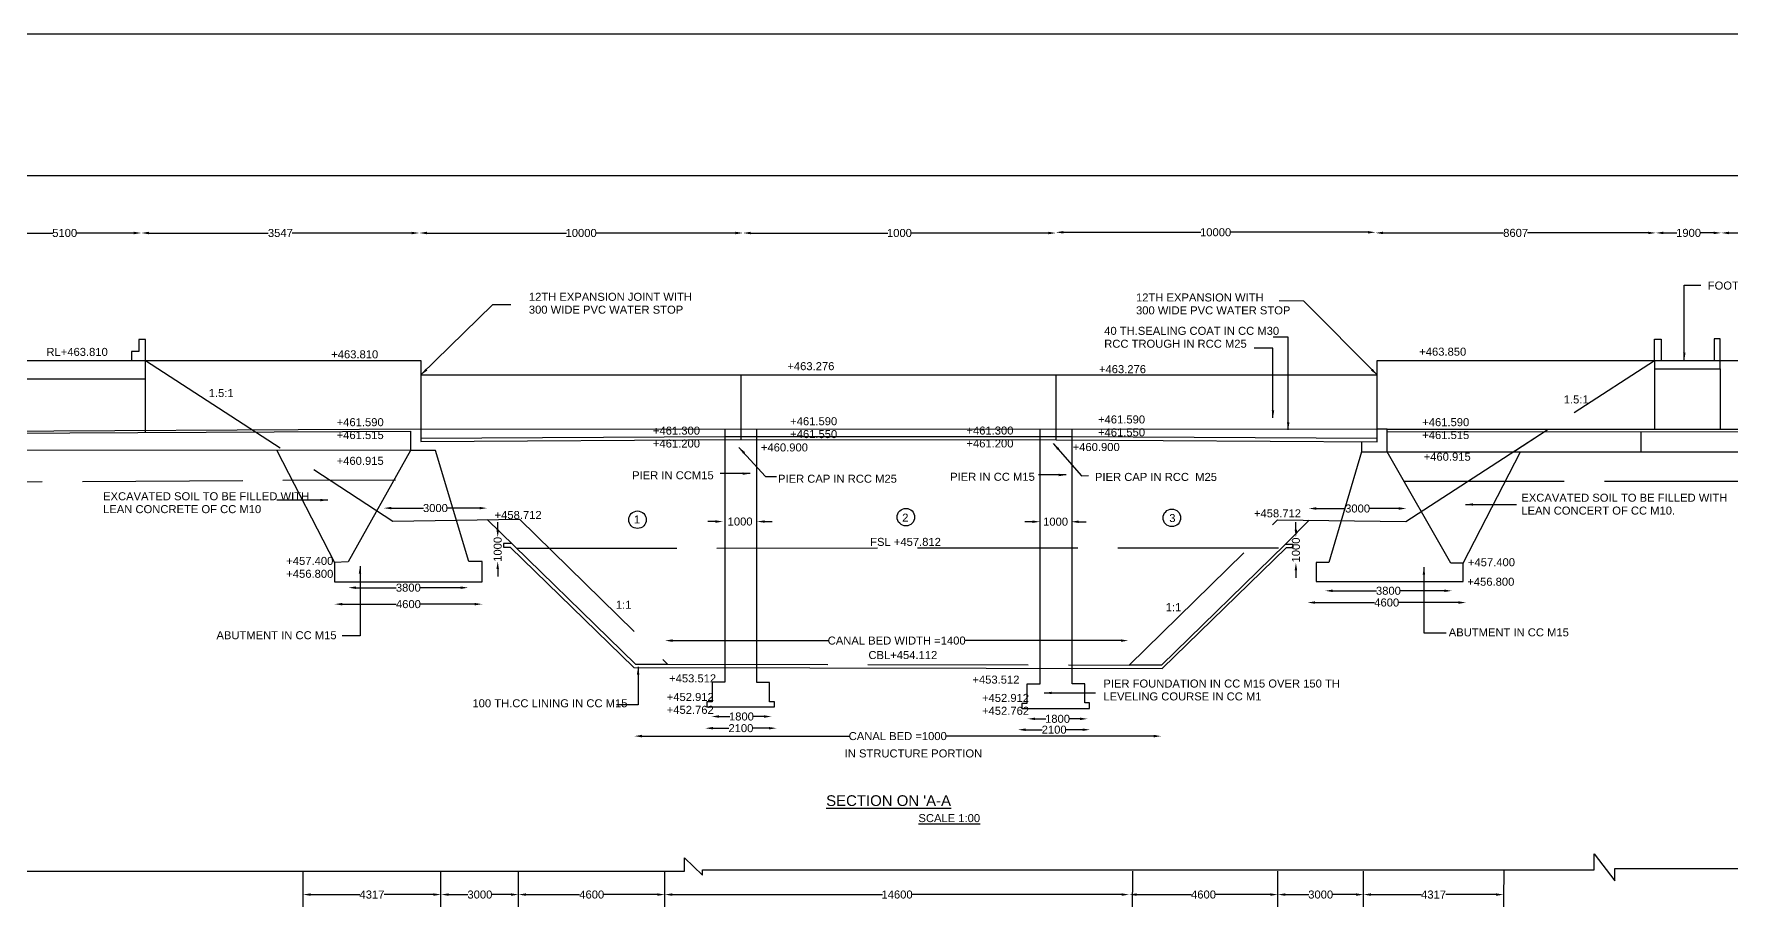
# Model space of a CAD drawing. Header units: millimetres. Extents: x 5124 to 2101635, y 2311 to 45636026.
# Drawn here: x 2068021 to 2087065, y 45626306 to 45636026 of the extents above; entities that cross this region are included whole.
import ezdxf

# ---------------------------------------------------------------- set-up
doc = ezdxf.new("R2010")
doc.units = ezdxf.units.MM
doc.header["$MEASUREMENT"] = 0
doc.header["$PDMODE"] = 32
doc.header["$PDSIZE"] = 140
doc.linetypes.add('ACAD_ISO02W100', pattern=[15, 12, -3])
doc.layers.add('DRAWING', color=2, linetype='Continuous')
doc.layers.add('TEXT', color=7, linetype='Continuous')
doc.styles.get("Standard").update_dxf_attribs({"font": 'arial.ttf', "height": 90})
doc.dimstyles.get("Standard").update_dxf_attribs({"dimtxt": 100, "dimasz": 85, "dimexe": 0.18, "dimexo": 0.0625, "dimgap": 0.09, "dimtad": 0, "dimdec": 0, "dimzin": 0, "dimdsep": 46, "dimtxsty": 'Standard', "dimcen": 0.09, "dimse1": 1, "dimse2": 1, "dimadec": 0, "dimazin": 0, "dimtfac": 1, "dimtdec": 0, "dimtofl": 0, "dimtmove": 0, "dimatfit": 3, "dimfxl": 1, "dimtolj": 1, "dimtzin": 0, "dimarcsym": 0})

# ---------------------------------------------------------------- blocks, each defined once
blk = doc.blocks.new('*D56')
at = {"layer": 'Defpoints', "color": 0, "transparency": 16777216}
for p in [(2067505, 45633792), (2069226, 45633792), (2069226, 45633792)]:
    blk.add_point(p, dxfattribs=at)
at = {"layer": 'TEXT', "color": 0, "lineweight": -2, "transparency": 16777216}
for p, q in [((2067590, 45633792), (2068232, 45633792)), ((2069141, 45633792), (2068500, 45633792))]:
    blk.add_line(p, q, dxfattribs=at)
at = {"layer": 'TEXT', "color": 0, "transparency": 16777216}
for points in [[(2067590, 45633806), (2067590, 45633778), (2067505, 45633792)], [(2069141, 45633806), (2069141, 45633778), (2069226, 45633792)]]:
    blk.add_solid(points, dxfattribs=at)
at = {"layer": 'TEXT', "color": 0, "transparency": 16777216, "insert": (2068366, 45633792), "char_height": 90, "attachment_point": 5}
blk.add_mtext('\\A1;5100', dxfattribs=at)
blk = doc.blocks.new('*D57')
at = {"layer": 'Defpoints', "color": 0, "transparency": 16777216}
for p in [(2069226, 45633792), (2072345, 45633792), (2072345, 45633792)]:
    blk.add_point(p, dxfattribs=at)
at = {"layer": 'TEXT', "color": 0, "lineweight": -2, "transparency": 16777216}
for p, q in [((2069311, 45633792), (2070651, 45633792)), ((2072260, 45633792), (2070920, 45633792))]:
    blk.add_line(p, q, dxfattribs=at)
at = {"layer": 'TEXT', "color": 0, "transparency": 16777216}
for points in [[(2069311, 45633806), (2069311, 45633778), (2069226, 45633792)], [(2072260, 45633806), (2072260, 45633778), (2072345, 45633792)]]:
    blk.add_solid(points, dxfattribs=at)
at = {"layer": 'TEXT', "color": 0, "transparency": 16777216, "insert": (2070786, 45633792), "char_height": 90, "attachment_point": 5}
blk.add_mtext('\\A1;3547', dxfattribs=at)
blk = doc.blocks.new('*D58')
at = {"layer": 'Defpoints', "color": 0, "transparency": 16777216}
for p in [(2072345, 45633792), (2075978, 45633792), (2075978, 45633792)]:
    blk.add_point(p, dxfattribs=at)
at = {"layer": 'TEXT', "color": 0, "lineweight": -2, "transparency": 16777216}
for p, q in [((2072430, 45633792), (2073996, 45633792)), ((2075893, 45633792), (2074327, 45633792))]:
    blk.add_line(p, q, dxfattribs=at)
at = {"layer": 'TEXT', "color": 0, "transparency": 16777216}
for points in [[(2072430, 45633806), (2072430, 45633778), (2072345, 45633792)], [(2075893, 45633806), (2075893, 45633778), (2075978, 45633792)]]:
    blk.add_solid(points, dxfattribs=at)
at = {"layer": 'TEXT', "color": 0, "transparency": 16777216, "insert": (2074161, 45633792), "char_height": 90, "attachment_point": 5}
blk.add_mtext('\\A1;10000', dxfattribs=at)
blk = doc.blocks.new('*D59')
at = {"layer": 'Defpoints', "color": 0, "transparency": 16777216}
for p in [(2075978, 45633792), (2079488, 45633792), (2079488, 45633792)]:
    blk.add_point(p, dxfattribs=at)
at = {"layer": 'TEXT', "color": 0, "lineweight": -2, "transparency": 16777216}
for p, q in [((2076063, 45633792), (2077603, 45633792)), ((2079403, 45633792), (2077863, 45633792))]:
    blk.add_line(p, q, dxfattribs=at)
at = {"layer": 'TEXT', "color": 0, "transparency": 16777216}
for points in [[(2076063, 45633806), (2076063, 45633778), (2075978, 45633792)], [(2079403, 45633806), (2079403, 45633778), (2079488, 45633792)]]:
    blk.add_solid(points, dxfattribs=at)
at = {"layer": 'TEXT', "color": 0, "transparency": 16777216, "insert": (2077733, 45633792), "char_height": 90, "attachment_point": 5}
blk.add_mtext('\\A1;1000', dxfattribs=at)
blk = doc.blocks.new('*D60')
at = {"layer": 'Defpoints', "color": 0, "transparency": 16777216}
for p in [(2079488, 45633792), (2083075, 45633800), (2083075, 45633792)]:
    blk.add_point(p, dxfattribs=at)
at = {"layer": 'TEXT', "color": 0, "lineweight": -2, "transparency": 16777216}
for p, q in [((2079573, 45633800), (2081116, 45633800)), ((2082990, 45633800), (2081446, 45633800))]:
    blk.add_line(p, q, dxfattribs=at)
at = {"layer": 'TEXT', "color": 0, "transparency": 16777216}
for points in [[(2079573, 45633814), (2079573, 45633786), (2079488, 45633800)], [(2082990, 45633814), (2082990, 45633786), (2083075, 45633800)]]:
    blk.add_solid(points, dxfattribs=at)
at = {"layer": 'TEXT', "color": 0, "transparency": 16777216, "insert": (2081281, 45633800), "char_height": 90, "attachment_point": 5}
blk.add_mtext('\\A1;10000', dxfattribs=at)
blk = doc.blocks.new('*D61')
at = {"layer": 'Defpoints', "color": 0, "transparency": 16777216}
for p in [(2083075, 45633792), (2086220, 45633793), (2086220, 45633792)]:
    blk.add_point(p, dxfattribs=at)
at = {"layer": 'TEXT', "color": 0, "lineweight": -2, "transparency": 16777216}
for p, q in [((2083160, 45633793), (2084513, 45633793)), ((2086135, 45633793), (2084782, 45633793))]:
    blk.add_line(p, q, dxfattribs=at)
at = {"layer": 'TEXT', "color": 0, "transparency": 16777216}
for points in [[(2083160, 45633807), (2083160, 45633779), (2083075, 45633793)], [(2086135, 45633807), (2086135, 45633779), (2086220, 45633793)]]:
    blk.add_solid(points, dxfattribs=at)
at = {"layer": 'TEXT', "color": 0, "transparency": 16777216, "insert": (2084648, 45633793), "char_height": 90, "attachment_point": 5}
blk.add_mtext('\\A1;8607', dxfattribs=at)
blk = doc.blocks.new('*D62')
at = {"layer": 'Defpoints', "color": 0, "transparency": 16777216}
for p in [(2086220, 45633793), (2086955, 45633793), (2086955, 45633793)]:
    blk.add_point(p, dxfattribs=at)
at = {"layer": 'TEXT', "color": 0, "lineweight": -2, "transparency": 16777216}
for p, q in [((2086305, 45633793), (2086457, 45633793)), ((2086870, 45633793), (2086718, 45633793))]:
    blk.add_line(p, q, dxfattribs=at)
at = {"layer": 'TEXT', "color": 0, "transparency": 16777216}
for points in [[(2086305, 45633807), (2086305, 45633779), (2086220, 45633793)], [(2086870, 45633807), (2086870, 45633779), (2086955, 45633793)]]:
    blk.add_solid(points, dxfattribs=at)
at = {"layer": 'TEXT', "color": 0, "transparency": 16777216, "insert": (2086588, 45633793), "char_height": 90, "attachment_point": 5}
blk.add_mtext('\\A1;1900', dxfattribs=at)
blk = doc.blocks.new('*D63')
at = {"layer": 'Defpoints', "color": 0, "transparency": 16777216}
for p in [(2086955, 45633793), (2088727, 45633793), (2088727, 45633793)]:
    blk.add_point(p, dxfattribs=at)
at = {"layer": 'TEXT', "color": 0, "lineweight": -2, "transparency": 16777216}
for p, q in [((2087040, 45633793), (2087707, 45633793)), ((2088642, 45633793), (2087975, 45633793))]:
    blk.add_line(p, q, dxfattribs=at)
at = {"layer": 'TEXT', "color": 0, "transparency": 16777216}
for points in [[(2087040, 45633807), (2087040, 45633779), (2086955, 45633793)], [(2088642, 45633807), (2088642, 45633779), (2088727, 45633793)]]:
    blk.add_solid(points, dxfattribs=at)
at = {"layer": 'TEXT', "color": 0, "transparency": 16777216, "insert": (2087841, 45633793), "char_height": 90, "attachment_point": 5}
blk.add_mtext('\\A1;5100', dxfattribs=at)
blk = doc.blocks.new('*D67')
at = {"layer": 'Defpoints', "color": 0, "transparency": 16777216}
for p in [(2073106, 45630705), (2071946, 45630627), (2073106, 45630627)]:
    blk.add_point(p, dxfattribs=at)
at = {"layer": 'TEXT', "color": 0, "lineweight": -2, "transparency": 16777216}
for p, q in [((2072031, 45630705), (2072392, 45630705)), ((2073021, 45630705), (2072661, 45630705))]:
    blk.add_line(p, q, dxfattribs=at)
at = {"layer": 'TEXT', "color": 0, "transparency": 16777216}
for points in [[(2072031, 45630719), (2072031, 45630691), (2071946, 45630705)], [(2073021, 45630719), (2073021, 45630691), (2073106, 45630705)]]:
    blk.add_solid(points, dxfattribs=at)
at = {"layer": 'TEXT', "color": 0, "transparency": 16777216, "insert": (2072526, 45630705), "char_height": 90, "attachment_point": 5}
blk.add_mtext('\\A1;3000', dxfattribs=at)
blk = doc.blocks.new('*D68')
at = {"layer": 'Defpoints', "color": 0, "transparency": 16777216}
for p in [(2073225, 45630377), (2073312, 45630377), (2073049, 45630107)]:
    blk.add_point(p, dxfattribs=at)
at = {"layer": 'TEXT', "color": 0, "lineweight": -2, "transparency": 16777216}
for p, q in [((2073225, 45630462), (2073225, 45630547)), ((2073225, 45630022), (2073225, 45629937))]:
    blk.add_line(p, q, dxfattribs=at)
at = {"layer": 'TEXT', "color": 0, "transparency": 16777216}
for points in [[(2073211, 45630462), (2073239, 45630462), (2073225, 45630377)], [(2073211, 45630022), (2073239, 45630022), (2073225, 45630107)]]:
    blk.add_solid(points, dxfattribs=at)
at = {"layer": 'TEXT', "color": 0, "transparency": 16777216, "insert": (2073225, 45630242), "char_height": 90, "attachment_point": 5, "rotation": 90}
blk.add_mtext('\\A1;1000', dxfattribs=at)
blk = doc.blocks.new('*D69')
at = {"layer": 'Defpoints', "color": 0, "transparency": 16777216}
for p in [(2071549, 45629788), (2072894, 45629812), (2072894, 45629780)]:
    blk.add_point(p, dxfattribs=at)
at = {"layer": 'TEXT', "color": 0, "lineweight": -2, "transparency": 16777216}
for p, q in [((2071634, 45629812), (2072087, 45629812)), ((2072809, 45629812), (2072356, 45629812))]:
    blk.add_line(p, q, dxfattribs=at)
at = {"layer": 'TEXT', "color": 0, "transparency": 16777216}
for points in [[(2071634, 45629826), (2071634, 45629798), (2071549, 45629812)], [(2072809, 45629826), (2072809, 45629798), (2072894, 45629812)]]:
    blk.add_solid(points, dxfattribs=at)
at = {"layer": 'TEXT', "color": 0, "transparency": 16777216, "insert": (2072222, 45629812), "char_height": 90, "attachment_point": 5}
blk.add_mtext('\\A1;3800', dxfattribs=at)
blk = doc.blocks.new('*D70')
at = {"layer": 'Defpoints', "color": 0, "transparency": 16777216}
for p in [(2071395, 45629627), (2071395, 45629622), (2073051, 45629622)]:
    blk.add_point(p, dxfattribs=at)
at = {"layer": 'TEXT', "color": 0, "lineweight": -2, "transparency": 16777216}
for p, q in [((2071480, 45629627), (2072087, 45629627)), ((2072966, 45629627), (2072359, 45629627))]:
    blk.add_line(p, q, dxfattribs=at)
at = {"layer": 'TEXT', "color": 0, "transparency": 16777216}
for points in [[(2071480, 45629641), (2071480, 45629613), (2071395, 45629627)], [(2072966, 45629641), (2072966, 45629613), (2073051, 45629627)]]:
    blk.add_solid(points, dxfattribs=at)
at = {"layer": 'TEXT', "color": 0, "transparency": 16777216, "insert": (2072223, 45629627), "char_height": 90, "attachment_point": 5}
blk.add_mtext('\\A1;4600', dxfattribs=at)
blk = doc.blocks.new('*D71')
at = {"layer": 'Defpoints', "color": 0, "transparency": 16777216}
for p in [(2075623, 45628360), (2076298, 45628366), (2076298, 45628360)]:
    blk.add_point(p, dxfattribs=at)
at = {"layer": 'TEXT', "color": 0, "lineweight": -2, "transparency": 16777216}
for p, q in [((2075708, 45628366), (2075830, 45628366)), ((2076213, 45628366), (2076090, 45628366))]:
    blk.add_line(p, q, dxfattribs=at)
at = {"layer": 'TEXT', "color": 0, "transparency": 16777216}
for points in [[(2075708, 45628380), (2075708, 45628352), (2075623, 45628366)], [(2076213, 45628380), (2076213, 45628352), (2076298, 45628366)]]:
    blk.add_solid(points, dxfattribs=at)
at = {"layer": 'TEXT', "color": 0, "transparency": 16777216, "insert": (2075960, 45628366), "char_height": 90, "attachment_point": 5}
blk.add_mtext('\\A1;1800', dxfattribs=at)
blk = doc.blocks.new('*D72')
at = {"layer": 'Defpoints', "color": 0, "transparency": 16777216}
for p in [(2075555, 45628227), (2076353, 45628235), (2076353, 45628227)]:
    blk.add_point(p, dxfattribs=at)
at = {"layer": 'TEXT', "color": 0, "lineweight": -2, "transparency": 16777216}
for p, q in [((2075640, 45628235), (2075819, 45628235)), ((2076268, 45628235), (2076089, 45628235))]:
    blk.add_line(p, q, dxfattribs=at)
at = {"layer": 'TEXT', "color": 0, "transparency": 16777216}
for points in [[(2075640, 45628249), (2075640, 45628221), (2075555, 45628235)], [(2076268, 45628249), (2076268, 45628221), (2076353, 45628235)]]:
    blk.add_solid(points, dxfattribs=at)
at = {"layer": 'TEXT', "color": 0, "transparency": 16777216, "insert": (2075954, 45628235), "char_height": 90, "attachment_point": 5}
blk.add_mtext('\\A1;2100', dxfattribs=at)
blk = doc.blocks.new('*D73')
at = {"layer": 'Defpoints', "color": 0, "transparency": 16777216}
for p in [(2079171, 45628340), (2079843, 45628340), (2079843, 45628340)]:
    blk.add_point(p, dxfattribs=at)
at = {"layer": 'TEXT', "color": 0, "lineweight": -2, "transparency": 16777216}
for p, q in [((2079256, 45628340), (2079377, 45628340)), ((2079758, 45628340), (2079637, 45628340))]:
    blk.add_line(p, q, dxfattribs=at)
at = {"layer": 'TEXT', "color": 0, "transparency": 16777216}
for points in [[(2079256, 45628354), (2079256, 45628326), (2079171, 45628340)], [(2079758, 45628354), (2079758, 45628326), (2079843, 45628340)]]:
    blk.add_solid(points, dxfattribs=at)
at = {"layer": 'TEXT', "color": 0, "transparency": 16777216, "insert": (2079507, 45628340), "char_height": 90, "attachment_point": 5}
blk.add_mtext('\\A1;1800', dxfattribs=at)
blk = doc.blocks.new('*D74')
at = {"layer": 'Defpoints', "color": 0, "transparency": 16777216}
for p in [(2079064, 45628218), (2079064, 45628215), (2079873, 45628215)]:
    blk.add_point(p, dxfattribs=at)
at = {"layer": 'TEXT', "color": 0, "lineweight": -2, "transparency": 16777216}
for p, q in [((2079149, 45628218), (2079334, 45628218)), ((2079788, 45628218), (2079604, 45628218))]:
    blk.add_line(p, q, dxfattribs=at)
at = {"layer": 'TEXT', "color": 0, "transparency": 16777216}
for points in [[(2079149, 45628232), (2079149, 45628204), (2079064, 45628218)], [(2079788, 45628232), (2079788, 45628204), (2079873, 45628218)]]:
    blk.add_solid(points, dxfattribs=at)
at = {"layer": 'TEXT', "color": 0, "transparency": 16777216, "insert": (2079469, 45628218), "char_height": 90, "attachment_point": 5}
blk.add_mtext('\\A1;2100', dxfattribs=at)
blk = doc.blocks.new('*D75')
at = {"layer": 'Defpoints', "color": 0, "transparency": 16777216}
for p in [(2082509, 45629779), (2083931, 45629779), (2083931, 45629777)]:
    blk.add_point(p, dxfattribs=at)
at = {"layer": 'TEXT', "color": 0, "lineweight": -2, "transparency": 16777216}
for p, q in [((2082594, 45629777), (2083086, 45629777)), ((2083846, 45629777), (2083354, 45629777))]:
    blk.add_line(p, q, dxfattribs=at)
at = {"layer": 'TEXT', "color": 0, "transparency": 16777216}
for points in [[(2082594, 45629791), (2082594, 45629763), (2082509, 45629777)], [(2083846, 45629791), (2083846, 45629763), (2083931, 45629777)]]:
    blk.add_solid(points, dxfattribs=at)
at = {"layer": 'TEXT', "color": 0, "transparency": 16777216, "insert": (2083220, 45629777), "char_height": 90, "attachment_point": 5}
blk.add_mtext('\\A1;3800', dxfattribs=at)
blk = doc.blocks.new('*D76')
at = {"layer": 'Defpoints', "color": 0, "transparency": 16777216}
for p in [(2082312, 45629645), (2082312, 45629631), (2084090, 45629631)]:
    blk.add_point(p, dxfattribs=at)
at = {"layer": 'TEXT', "color": 0, "lineweight": -2, "transparency": 16777216}
for p, q in [((2082397, 45629645), (2083065, 45629645)), ((2084005, 45629645), (2083337, 45629645))]:
    blk.add_line(p, q, dxfattribs=at)
at = {"layer": 'TEXT', "color": 0, "transparency": 16777216}
for points in [[(2082397, 45629659), (2082397, 45629631), (2082312, 45629645)], [(2084005, 45629659), (2084005, 45629631), (2084090, 45629645)]]:
    blk.add_solid(points, dxfattribs=at)
at = {"layer": 'TEXT', "color": 0, "transparency": 16777216, "insert": (2083201, 45629645), "char_height": 90, "attachment_point": 5}
blk.add_mtext('\\A1;4600', dxfattribs=at)
blk = doc.blocks.new('*D78')
at = {"layer": 'Defpoints', "color": 0, "transparency": 16777216}
for p in [(2083420, 45630700), (2082327, 45630674), (2083420, 45630674)]:
    blk.add_point(p, dxfattribs=at)
at = {"layer": 'TEXT', "color": 0, "lineweight": -2, "transparency": 16777216}
for p, q in [((2082412, 45630700), (2082740, 45630700)), ((2083335, 45630700), (2083008, 45630700))]:
    blk.add_line(p, q, dxfattribs=at)
at = {"layer": 'TEXT', "color": 0, "transparency": 16777216}
for points in [[(2082412, 45630715), (2082412, 45630686), (2082327, 45630700)], [(2083335, 45630715), (2083335, 45630686), (2083420, 45630700)]]:
    blk.add_solid(points, dxfattribs=at)
at = {"layer": 'TEXT', "color": 0, "transparency": 16777216, "insert": (2082874, 45630700), "char_height": 90, "attachment_point": 5}
blk.add_mtext('\\A1;3000', dxfattribs=at)
blk = doc.blocks.new('*D79')
at = {"layer": 'Defpoints', "color": 0, "transparency": 16777216}
for p in [(2075102, 45629246), (2080303, 45629246), (2080303, 45629218)]:
    blk.add_point(p, dxfattribs=at)
at = {"layer": 'TEXT', "color": 0, "lineweight": -2, "transparency": 16777216}
for p, q in [((2075187, 45629218), (2076935, 45629218)), ((2080218, 45629218), (2078470, 45629218))]:
    blk.add_line(p, q, dxfattribs=at)
at = {"layer": 'TEXT', "color": 0, "transparency": 16777216}
for points in [[(2075187, 45629232), (2075187, 45629204), (2075102, 45629218)], [(2080218, 45629232), (2080218, 45629204), (2080303, 45629218)]]:
    blk.add_solid(points, dxfattribs=at)
at = {"layer": 'TEXT', "color": 0, "transparency": 16777216, "insert": (2077702, 45629218), "char_height": 90, "attachment_point": 5}
blk.add_mtext('\\A1;CANAL BED WIDTH =1400', dxfattribs=at)
blk = doc.blocks.new('*D80')
at = {"layer": 'Defpoints', "color": 0, "transparency": 16777216}
for p in [(2075753, 45630562), (2076136, 45630562), (2076136, 45630554)]:
    blk.add_point(p, dxfattribs=at)
at = {"layer": 'TEXT', "color": 0, "lineweight": -2, "transparency": 16777216}
for p, q in [((2075668, 45630554), (2075583, 45630554)), ((2076221, 45630554), (2076306, 45630554))]:
    blk.add_line(p, q, dxfattribs=at)
at = {"layer": 'TEXT', "color": 0, "transparency": 16777216}
for points in [[(2075668, 45630568), (2075668, 45630540), (2075753, 45630554)], [(2076221, 45630568), (2076221, 45630540), (2076136, 45630554)]]:
    blk.add_solid(points, dxfattribs=at)
at = {"layer": 'TEXT', "color": 0, "transparency": 16777216, "insert": (2075945, 45630554), "char_height": 90, "attachment_point": 5}
blk.add_mtext('\\A1;1000', dxfattribs=at)
blk = doc.blocks.new('*D81')
at = {"layer": 'Defpoints', "color": 0, "transparency": 16777216}
for p in [(2079310, 45630566), (2079659, 45630566), (2079659, 45630552)]:
    blk.add_point(p, dxfattribs=at)
at = {"layer": 'TEXT', "color": 0, "lineweight": -2, "transparency": 16777216}
for p, q in [((2079225, 45630552), (2079140, 45630552)), ((2079744, 45630552), (2079829, 45630552))]:
    blk.add_line(p, q, dxfattribs=at)
at = {"layer": 'TEXT', "color": 0, "transparency": 16777216}
for points in [[(2079225, 45630566), (2079225, 45630538), (2079310, 45630552)], [(2079744, 45630566), (2079744, 45630538), (2079659, 45630552)]]:
    blk.add_solid(points, dxfattribs=at)
at = {"layer": 'TEXT', "color": 0, "transparency": 16777216, "insert": (2079485, 45630552), "char_height": 90, "attachment_point": 5}
blk.add_mtext('\\A1;1000', dxfattribs=at)
blk = doc.blocks.new('*D82')
at = {"layer": 'Defpoints', "color": 0, "transparency": 16777216}
for p in [(2071040, 45626373), (2072589, 45626373), (2072589, 45626368)]:
    blk.add_point(p, dxfattribs=at)
at = {"layer": 'TEXT', "color": 0, "lineweight": -2, "transparency": 16777216}
for p, q in [((2071125, 45626368), (2071678, 45626368)), ((2072504, 45626368), (2071951, 45626368))]:
    blk.add_line(p, q, dxfattribs=at)
at = {"layer": 'TEXT', "color": 0, "transparency": 16777216}
for points in [[(2071125, 45626382), (2071125, 45626354), (2071040, 45626368)], [(2072504, 45626382), (2072504, 45626354), (2072589, 45626368)]]:
    blk.add_solid(points, dxfattribs=at)
at = {"layer": 'TEXT', "color": 0, "transparency": 16777216, "insert": (2071814, 45626368), "char_height": 90, "attachment_point": 5}
blk.add_mtext('\\A1;4317', dxfattribs=at)
blk = doc.blocks.new('*D83')
at = {"layer": 'Defpoints', "color": 0, "transparency": 16777216}
for p in [(2072591, 45626368), (2073459, 45626368), (2073459, 45626368)]:
    blk.add_point(p, dxfattribs=at)
at = {"layer": 'TEXT', "color": 0, "lineweight": -2, "transparency": 16777216}
for p, q in [((2072676, 45626368), (2072891, 45626368)), ((2073374, 45626368), (2073159, 45626368))]:
    blk.add_line(p, q, dxfattribs=at)
at = {"layer": 'TEXT', "color": 0, "transparency": 16777216}
for points in [[(2072676, 45626382), (2072676, 45626354), (2072591, 45626368)], [(2073374, 45626382), (2073374, 45626354), (2073459, 45626368)]]:
    blk.add_solid(points, dxfattribs=at)
at = {"layer": 'TEXT', "color": 0, "transparency": 16777216, "insert": (2073025, 45626368), "char_height": 90, "attachment_point": 5}
blk.add_mtext('\\A1;3000', dxfattribs=at)
blk = doc.blocks.new('*D84')
at = {"layer": 'Defpoints', "color": 0, "transparency": 16777216}
for p in [(2073459, 45626368), (2075101, 45626397), (2075101, 45626368)]:
    blk.add_point(p, dxfattribs=at)
at = {"layer": 'TEXT', "color": 0, "lineweight": -2, "transparency": 16777216}
for p, q in [((2073544, 45626368), (2074144, 45626368)), ((2075016, 45626368), (2074416, 45626368))]:
    blk.add_line(p, q, dxfattribs=at)
at = {"layer": 'TEXT', "color": 0, "transparency": 16777216}
for points in [[(2073544, 45626382), (2073544, 45626354), (2073459, 45626368)], [(2075016, 45626382), (2075016, 45626354), (2075101, 45626368)]]:
    blk.add_solid(points, dxfattribs=at)
at = {"layer": 'TEXT', "color": 0, "transparency": 16777216, "insert": (2074280, 45626368), "char_height": 90, "attachment_point": 5}
blk.add_mtext('\\A1;4600', dxfattribs=at)
blk = doc.blocks.new('*D85')
at = {"layer": 'Defpoints', "color": 0, "transparency": 16777216}
for p in [(2075101, 45626368), (2080311, 45626368), (2080311, 45626368)]:
    blk.add_point(p, dxfattribs=at)
at = {"layer": 'TEXT', "color": 0, "lineweight": -2, "transparency": 16777216}
for p, q in [((2075186, 45626368), (2077541, 45626368)), ((2080226, 45626368), (2077871, 45626368))]:
    blk.add_line(p, q, dxfattribs=at)
at = {"layer": 'TEXT', "color": 0, "transparency": 16777216}
for points in [[(2075186, 45626382), (2075186, 45626354), (2075101, 45626368)], [(2080226, 45626382), (2080226, 45626354), (2080311, 45626368)]]:
    blk.add_solid(points, dxfattribs=at)
at = {"layer": 'TEXT', "color": 0, "transparency": 16777216, "insert": (2077706, 45626368), "char_height": 90, "attachment_point": 5}
blk.add_mtext('\\A1;14600', dxfattribs=at)
blk = doc.blocks.new('*D86')
at = {"layer": 'Defpoints', "color": 0, "transparency": 16777216}
for p in [(2080311, 45626368), (2081979, 45626368), (2081979, 45626368)]:
    blk.add_point(p, dxfattribs=at)
at = {"layer": 'TEXT', "color": 0, "lineweight": -2, "transparency": 16777216}
for p, q in [((2080396, 45626368), (2081009, 45626368)), ((2081894, 45626368), (2081281, 45626368))]:
    blk.add_line(p, q, dxfattribs=at)
at = {"layer": 'TEXT', "color": 0, "transparency": 16777216}
for points in [[(2080396, 45626382), (2080396, 45626354), (2080311, 45626368)], [(2081894, 45626382), (2081894, 45626354), (2081979, 45626368)]]:
    blk.add_solid(points, dxfattribs=at)
at = {"layer": 'TEXT', "color": 0, "transparency": 16777216, "insert": (2081145, 45626368), "char_height": 90, "attachment_point": 5}
blk.add_mtext('\\A1;4600', dxfattribs=at)
blk = doc.blocks.new('*D87')
at = {"layer": 'Defpoints', "color": 0, "transparency": 16777216}
for p in [(2081979, 45626368), (2082941, 45626368), (2082941, 45626368)]:
    blk.add_point(p, dxfattribs=at)
at = {"layer": 'TEXT', "color": 0, "lineweight": -2, "transparency": 16777216}
for p, q in [((2082064, 45626368), (2082326, 45626368)), ((2082856, 45626368), (2082594, 45626368))]:
    blk.add_line(p, q, dxfattribs=at)
at = {"layer": 'TEXT', "color": 0, "transparency": 16777216}
for points in [[(2082064, 45626382), (2082064, 45626354), (2081979, 45626368)], [(2082856, 45626382), (2082856, 45626354), (2082941, 45626368)]]:
    blk.add_solid(points, dxfattribs=at)
at = {"layer": 'TEXT', "color": 0, "transparency": 16777216, "insert": (2082460, 45626368), "char_height": 90, "attachment_point": 5}
blk.add_mtext('\\A1;3000', dxfattribs=at)
blk = doc.blocks.new('*D88')
at = {"layer": 'Defpoints', "color": 0, "transparency": 16777216}
for p in [(2082941, 45626368), (2084512, 45626368), (2084512, 45626368)]:
    blk.add_point(p, dxfattribs=at)
at = {"layer": 'TEXT', "color": 0, "lineweight": -2, "transparency": 16777216}
for p, q in [((2083026, 45626368), (2083590, 45626368)), ((2084427, 45626368), (2083863, 45626368))]:
    blk.add_line(p, q, dxfattribs=at)
at = {"layer": 'TEXT', "color": 0, "transparency": 16777216}
for points in [[(2083026, 45626382), (2083026, 45626354), (2082941, 45626368)], [(2084427, 45626382), (2084427, 45626354), (2084512, 45626368)]]:
    blk.add_solid(points, dxfattribs=at)
at = {"layer": 'TEXT', "color": 0, "transparency": 16777216, "insert": (2083727, 45626368), "char_height": 90, "attachment_point": 5}
blk.add_mtext('\\A1;4317', dxfattribs=at)
blk = doc.blocks.new('*D155')
at = {"layer": 'Defpoints', "color": 0, "transparency": 16777216}
for p in [(2082139, 45630378), (2082182, 45630092), (2082411, 45630092)]:
    blk.add_point(p, dxfattribs=at)
at = {"layer": 'TEXT', "color": 0, "lineweight": -2, "transparency": 16777216}
for p, q in [((2082182, 45630463), (2082182, 45630548)), ((2082182, 45630007), (2082182, 45629922))]:
    blk.add_line(p, q, dxfattribs=at)
at = {"layer": 'TEXT', "color": 0, "transparency": 16777216}
for points in [[(2082168, 45630463), (2082196, 45630463), (2082182, 45630378)], [(2082168, 45630007), (2082196, 45630007), (2082182, 45630092)]]:
    blk.add_solid(points, dxfattribs=at)
at = {"layer": 'TEXT', "color": 0, "transparency": 16777216, "insert": (2082182, 45630235), "char_height": 90, "attachment_point": 5, "rotation": 90}
blk.add_mtext('\\A1;1000', dxfattribs=at)
blk = doc.blocks.new('*D156')
at = {"layer": 'Defpoints', "color": 0, "transparency": 16777216}
for p in [(2074759, 45628028), (2080669, 45628146), (2080669, 45628000)]:
    blk.add_point(p, dxfattribs=at)
at = {"layer": 'TEXT', "color": 0, "lineweight": -2, "transparency": 16777216}
for p, q in [((2074844, 45628146), (2077170, 45628146)), ((2080584, 45628146), (2078258, 45628146))]:
    blk.add_line(p, q, dxfattribs=at)
at = {"layer": 'TEXT', "color": 0, "transparency": 16777216}
for points in [[(2074844, 45628161), (2074844, 45628132), (2074759, 45628146)], [(2080584, 45628161), (2080584, 45628132), (2080669, 45628146)]]:
    blk.add_solid(points, dxfattribs=at)
at = {"layer": 'TEXT', "color": 0, "transparency": 16777216, "insert": (2077714, 45628146), "char_height": 90, "attachment_point": 5}
blk.add_mtext('\\A1;CANAL BED =1000', dxfattribs=at)

msp = doc.modelspace()

# ---------------------------------------------------------------- linework, layer by layer
at = {"layer": 'DRAWING', "color": 0}
for points in [[(2069273.6, 45631553.6), (2069273.6, 45632597.6), (2069196.3, 45632597.6), (2069196.3, 45632461.8), (2069114.1, 45632461.8), (2069114.1, 45632361.5)], [(2086205.1, 45632361.5), (2086205.1, 45632598.9), (2086281.9, 45632598.9), (2086281.9, 45632361.5)], [(2086942.6, 45632269.5), (2086942.6, 45632603.1), (2086874.9, 45632603.1), (2086874.9, 45632361.5)], [(2059791.5, 45631328.7), (2064480.4, 45631328.7), (2066519.6, 45632361.5), (2072364, 45632361.5)], [(2072364, 45632361.5), (2072364, 45632199.1), (2083093, 45632199.1), (2083093, 45632361.5)], [(2083093, 45632361.5), (2093090.3, 45632361.5)], [(2086205.1, 45632361.5), (2086205.1, 45631589)], [(2086205.1, 45632269.5), (2086942.6, 45632269.5), (2086942.6, 45631589)], [(2064064.2, 45630622.3), (2066512, 45630622.3), (2066868.8, 45631566.2), (2072357.2, 45631592.9), (2083094.8, 45631589.1), (2083093, 45632199.1)], [(2067503.1, 45632157.3), (2069273.6, 45632157.3)], [(2072364, 45632199.1), (2072363.8, 45631592.9)], [(2075956.2, 45631475.6), (2075956.2, 45632199.1)], [(2063922.3, 45630588.8), (2066531.4, 45630605.2), (2066891.6, 45631542.1), (2072244.7, 45631567.8), (2072244.7, 45631352.8), (2066819.3, 45631354.3)], [(2072363.8, 45631592.9), (2072363.8, 45631453), (2075956.2, 45631475.6), (2079492.3, 45631469.6), (2083095.2, 45631448.9), (2083094.8, 45631589.1)], [(2072363.8, 45631491.6), (2075775.6, 45631509.3), (2076137.4, 45631509.3), (2079308.8, 45631509), (2079669.5, 45631509), (2083095, 45631491.5)], [(2075772.4, 45631591.7), (2075772.4, 45628749.8), (2075630, 45628749.8), (2075630, 45628529.5), (2075572.4, 45628529.5), (2075572.4, 45628475.9), (2076332.4, 45628475.9), (2076332.4, 45628529.5), (2076274.7, 45628529.5), (2076274.7, 45628747.8), (2076131.7, 45628747.8), (2076132.7, 45631591.6)], [(2079309.4, 45631590.4), (2079309.4, 45628728.5), (2079162.8, 45628728.5), (2079162.8, 45628511.6), (2079107.6, 45628511.6), (2079107.6, 45628456.4), (2079866.3, 45628456.4), (2079866.3, 45628518.1), (2079814.9, 45628518.1), (2079814.9, 45628734.1), (2079670.6, 45628734.1), (2079671.6, 45631590.3)], [(2082916.5, 45631449.9), (2082916.5, 45631337.7), (2083204.9, 45631337.7), (2083204.9, 45631589), (2083094.8, 45631589.1)], [(2083204.9, 45631589), (2088858.3, 45631589)], [(2083204.9, 45631337.7), (2088690.6, 45631337.7), (2088745.4, 45631109.9), (2088856.5, 45631109.9), (2088856.5, 45631560.6), (2083204.9, 45631559)], [(2082916.5, 45631337.7), (2082549.8, 45630094.6), (2082407.4, 45630094.6), (2082407.4, 45629882), (2084059.5, 45629882), (2084059.5, 45630087.3), (2083918.9, 45630087.3), (2083204.9, 45631337.7)], [(2073107.5, 45630575.6), (2074772.3, 45628955), (2075128.7, 45628954.3)], [(2073383, 45630307.4), (2073290.3, 45630307.4), (2073290.3, 45630264.9), (2073366.4, 45630264.9), (2074753.7, 45628915.9), (2080680.3, 45628905.6), (2082077.2, 45630261.9), (2082151.9, 45630261.9), (2082151.9, 45630297.6), (2082061.1, 45630297.6), (2082330.4, 45630567.9)], [(2082061.1, 45630297.6), (2080671.9, 45628942.4), (2080309.5, 45628943.2)], [(2060572.6, 45625216.9), (2060572.6, 45626607.8), (2065173.6, 45626607.8), (2065173.6, 45626790.8), (2065407.6, 45626491.1), (2065407.6, 45626629.5), (2075319.5, 45626629.5), (2075319.5, 45626779.2), (2075521.8, 45626587.5), (2075521.8, 45626647.1), (2085528.4, 45626647.1), (2085528.4, 45626823.9), (2085760.9, 45626521.4), (2085760.9, 45626661.8), (2093103, 45626661.8)], [(2070588.7, 45616570.9), (2071043.5, 45618899.1), (2071043.5, 45626629.5)], [(2072191.8, 45616570.9), (2072588.1, 45618684.6), (2072588.1, 45626629.5)], [(2073198.7, 45616570.9), (2073458.5, 45618621.1), (2073458.5, 45626629.5)], [(2074746.7, 45616715.1), (2075101.2, 45618482.1), (2075101.2, 45626629.5)], [(2080659.6, 45616715.1), (2080289.5, 45618536.6), (2080352.6, 45626629.5)], [(2082386.1, 45616570.9), (2081967.5, 45618574.8), (2081979.9, 45626629.5)], [(2083375.2, 45616570.9), (2082939.8, 45618741.2), (2082939.8, 45626629.5)]]:
    msp.add_lwpolyline(points, dxfattribs=at)
at = {"layer": 'DRAWING', "color": 0, "linetype": 'ACAD_ISO02W100', "ltscale": 150}
for points in [[(2069273.6, 45632361.5), (2072049.9, 45630559.5), (2073471.2, 45630581.2), (2075128.7, 45628954.3), (2080309.5, 45628943.2), (2081975.2, 45630571.9), (2083414.3, 45630555.6), (2086205.1, 45632361.5)], [(2070744.8, 45631353.2), (2071394.6, 45630096.2), (2071394.6, 45629876.9), (2073050.4, 45629876.9), (2073050.4, 45630106.6), (2072899.5, 45630106.6), (2072528.1, 45631352.8), (2072244.7, 45631352.8), (2071547.1, 45630100.8), (2071394.6, 45630096.2)], [(2084059.5, 45630087.3), (2084701.4, 45631337.7)], [(2064064.2, 45630980.7), (2072076.8, 45631023.7)], [(2083393.1, 45631008.1), (2088811.5, 45631008.1)], [(2073435, 45630256.8), (2082020.4, 45630258)]]:
    msp.add_lwpolyline(points, dxfattribs=at)
at = {"layer": 'TEXT', "color": 0}
msp.add_lwpolyline([(2058264.7, 45636026), (2101430.4, 45636026), (2101430.4, 45607116.8), (2058264.7, 45607116.8)], close=True, dxfattribs=at)
at = {"layer": 'TEXT'}
for points in [[(2095384.7, 45634433.7), (2058947.5, 45634433.7), (2058947.5, 45607116.8)], [(2079492.3, 45631469.6), (2079492.3, 45632199.1)], [(2084622.9, 45631337.7), (2085011.4, 45631589)], [(2086054.3, 45631559.8), (2086054.3, 45631337.7)]]:
    msp.add_lwpolyline(points, dxfattribs=at)
at = {"layer": 'TEXT', "color": 0}
msp.add_lwpolyline([(2084968.4, 45616570.9), (2084496.5, 45618866.3), (2084457.6, 45621274.9), (2084519.8, 45626647.1)], dxfattribs=at)
for centre in [(2077805.5, 45630603.6), (2080790, 45630595.2), (2074793.8, 45630574.3)]:
    msp.add_circle(centre, 98.3, dxfattribs=at)

# ---------------------------------------------------------------- texts
for s, height, p in [('FOOT PATH ', 90, (2086803.4, 45633157.2)), ('300 WIDE PVC WATER STOP ', 90, (2073574.4, 45632886.8)), ('12TH EXPANSION JOINT WITH ', 90, (2073574.4, 45633031.3)), ('12TH EXPANSION WITH', 90, (2080387.7, 45633023.7)), ('300 WIDE PVC WATER STOP', 90, (2080387.7, 45632879.1)), ('40 TH.SEALING COAT IN CC M30', 90, (2080030.8, 45632649.2)), ('RCC TROUGH IN RCC M25', 90, (2080030.8, 45632504.6)), ('RL+463.810', 90, (2068161, 45632412.9)), ('+463.810', 90, (2071356.3, 45632385.7)), ('+463.850', 90, (2083565.7, 45632415.5)), ('+463.276', 90, (2076475.2, 45632252.7)), ('+463.276', 90, (2079971.9, 45632219.2)), ('1.5:1', 90, (2069982.2, 45631951.2)), ('1.5:1', 90, (2085187.5, 45631879.4)), ('+461.590', 90, (2071417.8, 45631624.2)), ('+461.590', 90, (2076506.7, 45631634.9)), ('+461.590', 90, (2079961.4, 45631654.9)), ('+461.590', 90, (2083599.3, 45631624.4)), ('+461.515', 90, (2071417.8, 45631479.6)), ('+461.300', 90, (2074966.9, 45631529.4)), ('+461.200', 90, (2074966.9, 45631384.8)), ('+461.550', 90, (2076506.7, 45631490.4)), ('+461.300', 90, (2078484.7, 45631530.3)), ('+461.200', 90, (2078484.7, 45631385.7)), ('+461.550', 90, (2079961.4, 45631510.3)), ('+461.515', 90, (2083599.3, 45631479.8)), ('+460.915', 90, (2071417.8, 45631190.5)), ('+460.900', 90, (2076178.4, 45631340.9)), ('+460.900', 90, (2079676.9, 45631345.5)), ('+460.915', 90, (2083615.8, 45631236.6)), ('PIER IN CCM15', 90, (2074733.4, 45631028.1)), ('PIER CAP IN RCC M25', 90, (2076370.3, 45630989.7)), ('PIER IN CC M15 ', 90, (2078301.9, 45631011.6)), ('PIER CAP IN RCC  M25', 90, (2079927.2, 45631009.8)), ('EXCAVATED SOIL TO BE FILLED WITH ', 90, (2068796.7, 45630792.9)), ('LEAN CONCRETE OF CC M10 ', 90, (2068796.7, 45630648.4)), ('+458.712', 90, (2081711.1, 45630601.4)), ('EXCAVATED SOIL TO BE FILLED WITH ', 90, (2084711.5, 45630776.6)), ('LEAN CONCERT OF CC M10. ', 90, (2084711.5, 45630632)), ('+458.712', 90, (2073190, 45630582.7)), ('1', 90, (2074754, 45630532.9)), ('2', 90, (2077763.9, 45630553.1)), ('3', 90, (2080760.8, 45630548.3)), ('FSL +457.812', 90, (2077404.6, 45630281)), ('+457.400', 90, (2070852.4, 45630067.5)), ('+457.400 ', 90, (2084112.4, 45630052.6)), ('+456.800', 90, (2070852.4, 45629922.9)), ('+456.800', 90, (2084105.1, 45629833.7)), ('1:1', 90, (2074550.4, 45629575.6)), ('1:1', 90, (2080721.2, 45629548.3)), ('ABUTMENT IN CC M15 ', 90, (2083896.9, 45629265.7)), ('ABUTMENT IN CC M15', 90, (2070068.8, 45629233.4)), ('CBL+454.112', 90, (2077385.1, 45629011)), ('+453.512', 90, (2075148.3, 45628749.3)), ('+453.512', 90, (2078551.7, 45628735.1)), ('+452.912', 90, (2075121.6, 45628540.6)), ('+452.912', 90, (2078659.5, 45628529.9)), ('PIER FOUNDATION IN CC M15 OVER 150 TH', 90, (2080021.2, 45628691.3)), ('LEVELING COURSE IN CC M1 ', 90, (2080021.2, 45628546.8)), ('100 TH.CC LINING IN CC M15 ', 90, (2072941.5, 45628469.8)), ('+452.762', 90, (2075121.6, 45628396.1)), ('+452.762', 90, (2078659.5, 45628385.3)), ('IN STRUCTURE PORTION ', 90, (2077118.5, 45627907)), ("%%USECTION ON 'A-A", 120, (2076910.7, 45627362.5)), ('%%USCALE 1:00', 90, (2077946.3, 45627181.2))]:
    msp.add_text(s, height=height, dxfattribs=at).set_placement(p)
at = {"layer": 'TEXT', "char_height": 90}
for insert, width, attachment_point in [((2075720.5, 45631047.2), 13434.243, 9), ((2070746.7, 45630749.9), 5243.555, 9), ((2071479.2, 45629224.9), 8246.952, 9), ((2083867.8, 45629351.7), 13434.243, 1)]:
    msp.add_mtext('\\A1;', dxfattribs=dict(at, insert=insert, width=width, attachment_point=attachment_point))
at = {"layer": 'TEXT', "insert": (2074558.3, 45628452), "char_height": 90, "attachment_point": 9}
msp.add_mtext('\\A1;', dxfattribs=at)

# ---------------------------------------------------------------- dimensions: what is measured, and where the dimension line sits
at = {"layer": 'TEXT', "color": 0}
for base, p1, p2, text, picture, middle in [((2069226.4, 45633792.1), (2067505.4, 45633792.1), (2069226.4, 45633792.1), '5100', '*D56', (2068365.9, 45633792.1)), ((2072345.5, 45633792.1), (2069226.4, 45633792.1), (2072345.5, 45633792.1), '3547', '*D57', (2070785.9, 45633792.1)), ((2075977.5, 45633792.1), (2072345.5, 45633792.1), (2075977.5, 45633792.1), '10000', '*D58', (2074161.5, 45633792.1)), ((2079487.9, 45633792.1), (2075977.5, 45633792.1), (2079487.9, 45633792.1), '1000', '*D59', (2077732.7, 45633792.1)), ((2083074.6, 45633799.9), (2079487.9, 45633792.1), (2083074.6, 45633792.1), '10000', '*D60', (2081281.3, 45633799.9)), ((2086220.4, 45633792.8), (2083074.6, 45633792.1), (2086220.4, 45633792.1), '8607', '*D61', (2084647.5, 45633792.8)), ((2086954.7, 45633792.8), (2086220.4, 45633792.8), (2086954.7, 45633792.8), '1900', '*D62', (2086587.5, 45633792.8)), ((2088727.5, 45633792.8), (2086954.7, 45633792.8), (2088727.5, 45633792.8), '5100', '*D63', (2087841.1, 45633792.8)), ((2073106.4, 45630705.3), (2071946.1, 45630626.9), (2073106.4, 45630626.9), '3000', '*D67', (2072526.2, 45630705.3)), ((2083420.5, 45630700.4), (2082327.2, 45630674.3), (2083420.5, 45630674.3), '3000', '*D78', (2082873.8, 45630700.4)), ((2076136.1, 45630553.8), (2075753.1, 45630561.8), (2076136.1, 45630561.8), '1000', '*D80', (2075944.6, 45630553.8)), ((2079659.2, 45630552.1), (2079310, 45630565.7), (2079659.2, 45630565.7), '1000', '*D81', (2079484.6, 45630552.1)), ((2072894.4, 45629812.1), (2071549, 45629788), (2072894.4, 45629780.4), '3800', '*D69', (2072221.7, 45629812.1)), ((2083930.6, 45629777.3), (2082509.2, 45629778.9), (2083930.6, 45629778.9), '3800', '*D75', (2083219.9, 45629777.3)), ((2071395.3, 45629626.7), (2073050.6, 45629621.8), (2071395.3, 45629621.8), '4600', '*D70', (2072223, 45629626.7)), ((2082311.7, 45629644.8), (2084090.1, 45629630.6), (2082311.7, 45629630.6), '4600', '*D76', (2083200.9, 45629644.8)), ((2080303.1, 45629218.3), (2075101.7, 45629246), (2080303.1, 45629246), 'CANAL BED WIDTH =1400', '*D79', (2077702.4, 45629218.3)), ((2076297.6, 45628365.8), (2075623.1, 45628359.7), (2076297.6, 45628359.7), '1800', '*D71', (2075960.3, 45628365.8)), ((2080668.6, 45628146.3), (2074759.4, 45628028.5), (2080668.6, 45628000.1), 'CANAL BED =1000', '*D156', (2077714, 45628146.3)), ((2076353.2, 45628234.7), (2075555.2, 45628227), (2076353.2, 45628227), '2100', '*D72', (2075954.2, 45628234.7)), ((2079064.4, 45628218.2), (2079873.2, 45628215.1), (2079064.4, 45628215.1), '2100', '*D74', (2079468.8, 45628218.2)), ((2079843.5, 45628339.9), (2079170.6, 45628339.9), (2079843.5, 45628339.9), '1800', '*D73', (2079507, 45628339.9)), ((2072589.1, 45626368.3), (2071039.7, 45626373.4), (2072589.1, 45626373.4), '4317', '*D82', (2071814.4, 45626368.3)), ((2073458.5, 45626368.3), (2072591.4, 45626367.9), (2073458.5, 45626367.9), '3000', '*D83', (2073025, 45626368.3)), ((2075101.2, 45626367.9), (2073458.5, 45626367.9), (2075101.2, 45626397.4), '4600', '*D84', (2074279.9, 45626367.9)), ((2080310.9, 45626367.9), (2075101.2, 45626367.9), (2080310.9, 45626367.9), '14600', '*D85', (2077706.1, 45626367.9)), ((2081979, 45626367.9), (2080310.9, 45626367.9), (2081979, 45626367.9), '4600', '*D86', (2081144.9, 45626367.9)), ((2082941.3, 45626367.9), (2081979, 45626367.9), (2082941.3, 45626367.9), '3000', '*D87', (2082460.1, 45626367.9)), ((2084512, 45626367.9), (2082941.3, 45626367.9), (2084512, 45626367.9), '4317', '*D88', (2083726.6, 45626367.9))]:
    dim = msp.add_linear_dim(base=base, p1=p1, p2=p2, text=text, dimstyle='Standard', dxfattribs=at)
    dim.commit()
    dim.dimension.update_dxf_attribs({"geometry": picture, "text_midpoint": middle})
for base, p1, p2, picture, middle in [((2073224.8, 45630376.7), (2073048.9, 45630106.6), (2073311.8, 45630376.7), '*D68', (2073224.8, 45630241.6)), ((2082182.3, 45630091.6), (2082139.2, 45630377.7), (2082411.2, 45630091.6), '*D155', (2082182.3, 45630234.7))]:
    dim = msp.add_linear_dim(base=base, p1=p1, p2=p2, angle=90, text='1000', dimstyle='Standard', dxfattribs=at)
    dim.commit()
    dim.dimension.update_dxf_attribs({"geometry": picture, "text_midpoint": middle})

# ---------------------------------------------------------------- leaders
for points in [[(2086540.4, 45632365.4), (2086540.4, 45633206.8), (2086726, 45633206.8)], [(2072364, 45632199.1), (2073169.6, 45632990.1), (2073373.7, 45632990.1)], [(2083093, 45632199.1), (2082272.4, 45633026.6), (2081995.8, 45633032.5)], [(2082095.4, 45631582.2), (2082095.4, 45632623.5), (2081927.7, 45632623.5)], [(2081924.3, 45631716.5), (2081924.3, 45632500.3), (2081712, 45632500.3)], [(2079458.4, 45631431.4), (2079776.6, 45631066.1), (2079854, 45631070.4)], [(2076057.3, 45631092.2), (2075720.6, 45631092.2)], [(2079605.2, 45631076.8), (2079292.6, 45631076.8)], [(2071318.8, 45630794.9), (2070746.8, 45630794.9)], [(2084084.3, 45630745.4), (2084656.8, 45630745.4)], [(2071679.7, 45630054), (2071679.7, 45629269.9), (2071479.3, 45629269.9)], [(2083618.3, 45630043.1), (2083618.3, 45629306.7), (2083867.7, 45629306.7)], [(2074800.7, 45628922.3), (2074800.7, 45628497), (2074558.4, 45628497)], [(2079357.5, 45628630.5), (2079932.3, 45628630.5)]]:
    msp.add_leader(points, dimstyle='Standard', override={"dimgap": 0.09, "dimtad": 0}, dxfattribs=at)
at = {"layer": 'TEXT'}
msp.add_leader([(2075932.5, 45631386.5), (2076231.6, 45631058), (2076354.9, 45631058)], dimstyle='Standard', override={"dimgap": 0.09, "dimtad": 0}, dxfattribs=at)

doc.saveas('drawing.dxf')
